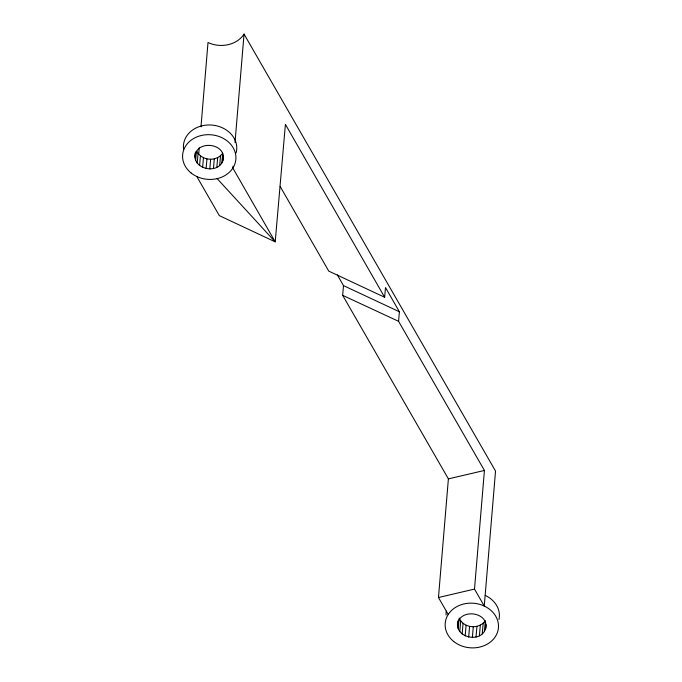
<?xml version="1.0" encoding="UTF-8"?>
<svg xmlns="http://www.w3.org/2000/svg" width="682" height="682" viewBox="0 0 682 682"><rect width="100%" height="100%" fill="white"/><g stroke="black" fill="none" stroke-linecap="round" stroke-linejoin="round"><path stroke-width="1.02" d="M198.701 154.175L199.229 147.858M200.985 126.792L208.001 42.531A26.709 22.344 4.9 0 0 244.045 34.1L495.533 471.083L484.263 606.051L474.502 589.086L484.433 470.452L398.578 321.324L399.388 311.759L385.492 287.557L384.648 297.258L328.758 271.121L280.2 186.518M235.009 142.581L244.045 34.1M448.227 614.482L438.466 597.517L448.389 478.883L342.654 295.323L343.498 285.613L337.326 274.855M195.043 157.15C195.197 139.512 226.774 142.691 223.133 160.057C218.342 175.666 190.423 168.829 195.461 152.291M195.384 154.055L195.555 152.112M195.666 160.236L196.416 151.489M197.217 163.1L198.053 153.39L196.893 151.242M199.596 165.564L200.423 155.846L198.053 153.39M202.622 167.44L203.458 157.721L200.423 155.846M206.109 168.607L206.944 158.897L203.458 157.721M209.809 168.991L210.636 159.281C215.299 159.17 220.005 157.167 222.682 153.228L221.846 162.938M213.466 168.556L214.301 158.846M216.842 167.346L217.677 157.627M219.698 165.428L220.533 155.718M223.133 160.057L223.466 156.169M233.022 166.152L232.86 168.096L275.204 241.854L219.323 215.623L196.817 176.527M457.605 625.616C457.758 607.977 489.335 611.157 485.695 628.514C480.887 644.226 452.72 637.184 458.116 620.577M458.227 628.702L459.063 618.983M459.787 631.566L460.7 620.884L459.148 618.011M462.157 634.03L463.069 623.339L460.7 620.884M465.184 635.905L466.104 625.215L463.069 623.339M468.67 637.073L469.583 626.391L466.104 625.215M472.37 637.457L473.282 626.775C477.946 626.664 482.651 624.661 485.328 620.722M476.027 637.022L476.948 626.34M479.403 635.812L480.324 625.121M482.259 633.893L483.18 623.212M484.408 631.404L485.243 621.694M485.695 628.514L486.027 624.635M448.389 478.883L484.433 470.452M438.466 597.517L474.502 589.086M206.944 158.897L210.636 159.281M469.583 626.391L473.282 626.775M342.654 295.323L398.578 321.324M343.498 285.613L399.388 311.759M217.149 178.624L275.204 241.854L285.408 124.388L384.648 297.258M446.079 615.011A26.709 22.344 4.9 0 1 446.309 611.115M485.183 595.36A26.709 22.344 4.9 0 1 498.985 619.512M183.629 149.46A26.709 22.344 4.9 0 1 211.403 125.028A26.709 22.344 4.9 0 1 236.108 152.964M191.131 173.006A26.709 22.344 4.9 0 0 235.273 162.674A26.709 22.344 4.9 0 0 201.378 135.479A26.709 22.344 4.9 0 0 191.131 173.006M453.701 641.472A26.709 22.344 4.9 0 0 497.834 631.14A26.709 22.344 4.9 0 0 463.939 603.945A26.709 22.344 4.9 0 0 453.701 641.472"/></g></svg>
